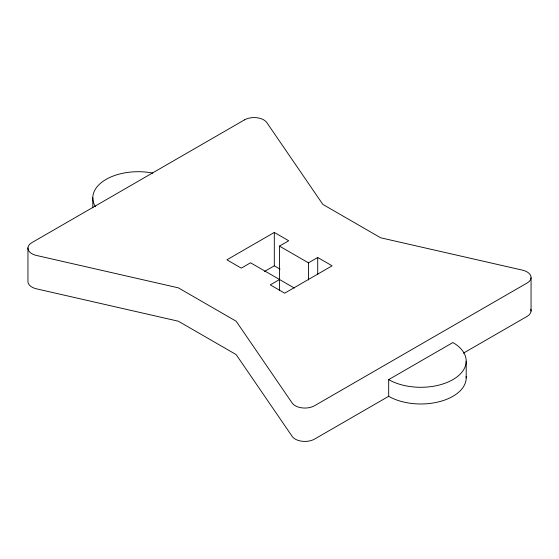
<?xml version="1.0" encoding="UTF-8"?>
<svg xmlns="http://www.w3.org/2000/svg" width="559" height="559" viewBox="0 0 559 559"><rect width="100%" height="100%" fill="white"/><g stroke="black" fill="none" stroke-linecap="round" stroke-linejoin="round"><path stroke-width="0.84" d="M279.451 279.472L279.451 246.1L288.71 240.754L274.308 232.439L226.891 259.816L241.292 268.131L250.551 262.786L294.32 288.06M264.526 271.464L274.308 265.811L280.066 269.138M279.451 246.1L308.456 262.842L317.708 257.496L332.109 265.811L284.692 293.189L270.29 284.873L279.556 279.528L279.556 290.652M388.68 379.617L452.902 342.534L453.293 342.765A45.412 26.217 0 0 1 452.902 379.61A45.412 26.217 0 0 1 389.078 379.841L388.68 379.617L388.68 396.296L314.507 439.122A13.626 7.868 0 0 1 292.21 436.446L236.15 354.588L178.349 321.215L36.552 288.849A13.626 7.868 0 0 1 27.95 281.226L27.95 247.854M463.39 353.162L527.067 316.401A13.626 7.868 0 0 0 530.777 309.239M388.68 396.296L389.078 396.527A45.412 26.217 0 0 0 439.514 401.648A45.412 26.217 0 0 0 466.143 376.389M531.05 277.774L531.05 311.146M466.199 361.233L466.199 377.919M317.708 257.496L317.708 274.616M308.456 262.842L308.456 279.954M274.308 232.439L274.308 265.811M92.801 197.767L92.801 207.773M95.421 206.711A45.412 26.217 0 0 1 105.847 179.53A45.412 26.217 0 0 1 152.754 173.087M244.493 119.878L31.933 242.599A13.626 7.868 0 0 0 36.552 255.477L178.349 287.843L236.15 321.215L292.21 403.081A13.626 7.868 0 0 0 314.507 405.75L527.067 283.029A13.626 7.868 0 0 0 522.448 270.151L380.651 237.785L322.85 204.412L266.79 122.554A13.626 7.868 0 0 0 244.493 119.878"/></g></svg>
